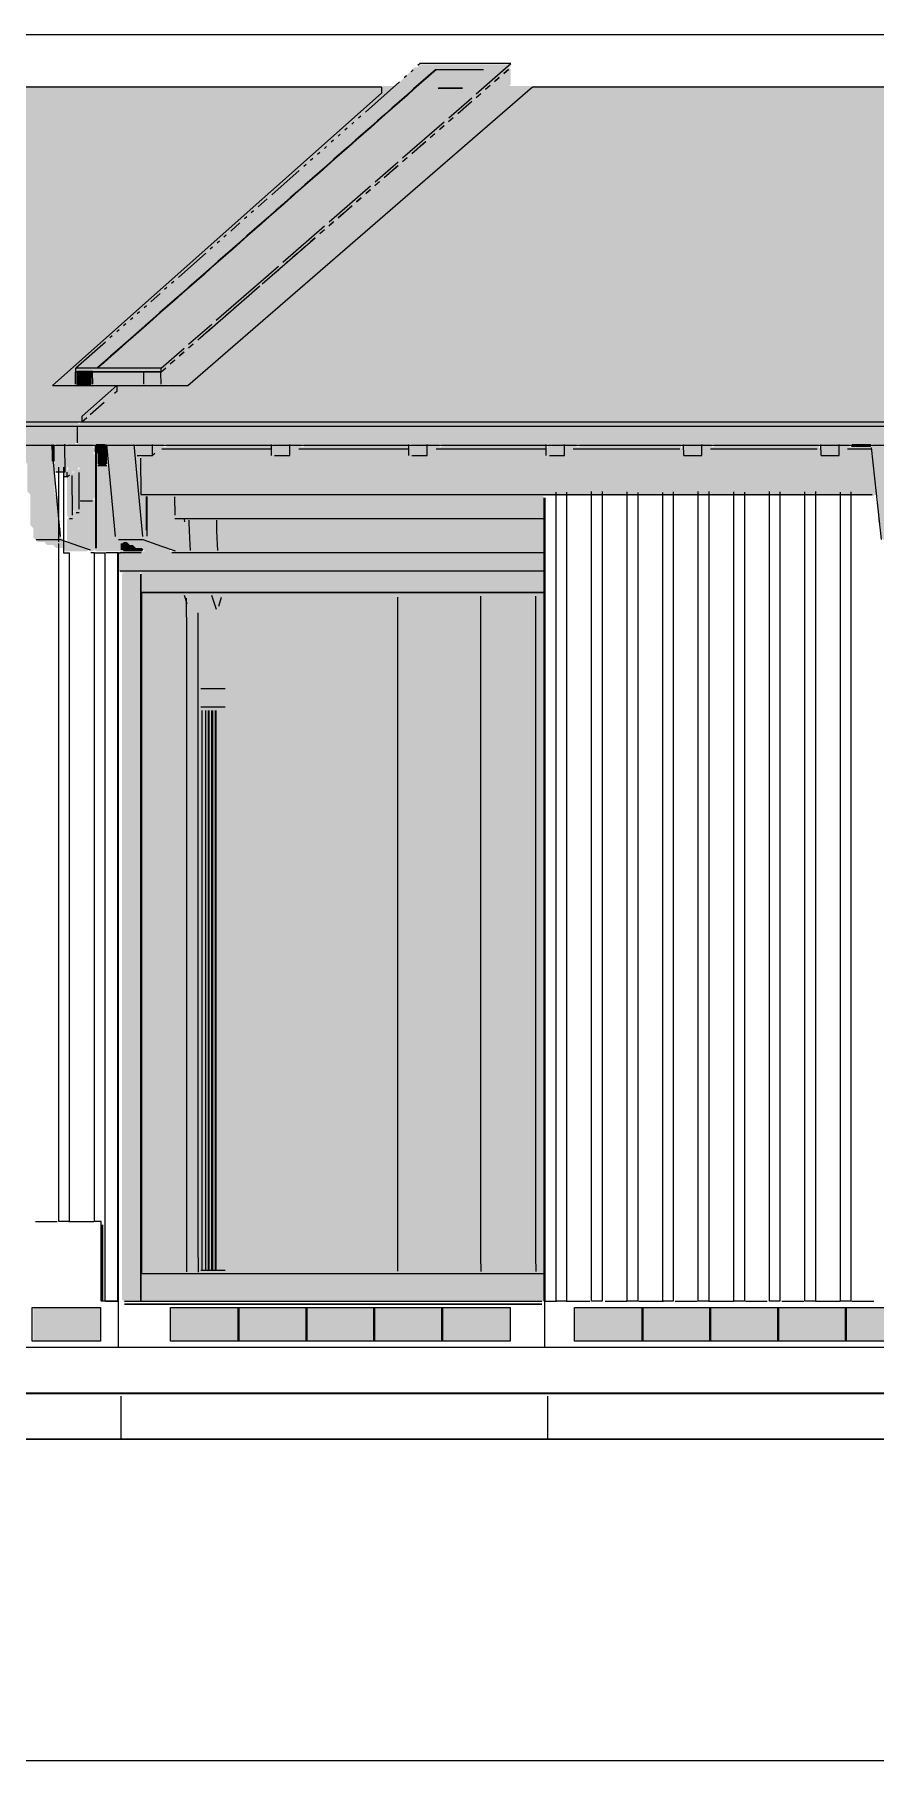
# Model space of a CAD drawing. Header units: millimetres. Extents: x 0 to 84100, y 0 to 59400.
# Drawn here: x 56878 to 59626, y 45447 to 51084 of the extents above; entities that cross this region are included whole.
import ezdxf

# ---------------------------------------------------------------- set-up
doc = ezdxf.new("R2010")
doc.units = ezdxf.units.MM
for name, color, linetype, lineweight in [('01_切断（構造・壁）', 7, 'Continuous', 35), ('09_立面の外形', 7, 'Continuous', 30), ('10_見えがかり', 7, 'Continuous', 13), ('12_見えがかり（ガラス）', 5, 'Continuous', 9), ('50_寸法', 3, 'Continuous', 9)]:
    doc.layers.add(name, color=color, linetype=linetype, lineweight=lineweight)

msp = doc.modelspace()

# ---------------------------------------------------------------- hatches: boundary and pattern name
at = {"layer": '10_見えがかり', "true_color": 0xbdbdbd}
for points in [[(58434.3, 50971.6), (58434.3, 50921.6), (58369.3, 50856.6), (58359.3, 50856.6), (58289.3, 50786.6), (58279.3, 50786.6), (58209.3, 50716.6), (58199.3, 50716.6), (58139.3, 50656.6), (58129.3, 50656.6), (58059.3, 50586.6), (58049.3, 50586.6), (57979.3, 50516.6), (57969.3, 50516.6), (57909.3, 50456.6), (57899.3, 50456.6), (57829.3, 50386.6), (57819.3, 50386.6), (57749.3, 50316.6), (57739.3, 50316.6), (57669.3, 50246.6), (57659.3, 50246.6), (57599.3, 50186.6), (57589.3, 50186.6), (57519.3, 50116.6), (57509.3, 50116.6), (57439.3, 50046.6), (57429.3, 50046.6), (57359.3, 49976.6), (57349.3, 49976.6), (57309.3, 49936.6), (57239.3, 49936.6), (57234.3, 49941.6), (57234.3, 49981.6), (57239.3, 49986.6), (57299.3, 49986.6), (57349.3, 50036.6), (57359.3, 50036.6), (57429.3, 50106.6), (57439.3, 50106.6), (57509.3, 50176.6), (57519.3, 50176.6), (57589.3, 50246.6), (57599.3, 50246.6), (57659.3, 50306.6), (57669.3, 50306.6), (57739.3, 50376.6), (57749.3, 50376.6), (57819.3, 50446.6), (57829.3, 50446.6), (57889.3, 50506.6), (57899.3, 50506.6), (57969.3, 50576.6), (57979.3, 50576.6), (58049.3, 50646.6), (58059.3, 50646.6), (58129.3, 50716.6), (58139.3, 50716.6), (58199.3, 50776.6), (58209.3, 50776.6), (58279.3, 50846.6), (58289.3, 50846.6), (58359.3, 50916.6), (58369.3, 50916.6), (58429.3, 50976.6)], [(58014.3, 50911.6), (58014.3, 50891.6), (58009.3, 50886.6), (57999.3, 50886.6), (57919.3, 50806.6), (57909.3, 50806.6), (57829.3, 50726.6), (57819.3, 50726.6), (57739.3, 50646.6), (57729.3, 50646.6), (57649.3, 50566.6), (57639.3, 50566.6), (57559.3, 50486.6), (57549.3, 50486.6), (57469.3, 50406.6), (57459.3, 50406.6), (57379.3, 50326.6), (57369.3, 50326.6), (57289.3, 50246.6), (57279.3, 50246.6), (57199.3, 50166.6), (57189.3, 50166.6), (57109.3, 50086.6), (57099.3, 50086.6), (57019.3, 50006.6), (57009.3, 50006.6), (56944.3, 49941.6), (56949.3, 49936.6), (57139.3, 49936.6), (57144.3, 49931.6), (57139.3, 49926.6), (57129.3, 49926.6), (57059.3, 49856.6), (57049.3, 49856.6), (57034.3, 49841.6), (57034.3, 49821.6), (57029.3, 49816.6), (54269.3, 49816.6), (54264.3, 49821.6), (54264.3, 49841.6), (54359.3, 49936.6), (54589.3, 49936.6), (54804.3, 50151.6), (54804.3, 50161.6), (55284.3, 50641.6), (55284.3, 50651.6), (55549.3, 50916.6), (58009.3, 50916.6)], [(57014.3, 49981.6), (57014.3, 49941.6), (57009.3, 49936.6), (56949.3, 49936.6), (56944.3, 49941.6), (57009.3, 50006.6), (57019.3, 50006.6), (57099.3, 50086.6), (57109.3, 50086.6), (57189.3, 50166.6), (57199.3, 50166.6), (57279.3, 50246.6), (57289.3, 50246.6), (57369.3, 50326.6), (57379.3, 50326.6), (57459.3, 50406.6), (57469.3, 50406.6), (57549.3, 50486.6), (57559.3, 50486.6), (57639.3, 50566.6), (57649.3, 50566.6), (57729.3, 50646.6), (57739.3, 50646.6), (57819.3, 50726.6), (57829.3, 50726.6), (57909.3, 50806.6), (57919.3, 50806.6), (57999.3, 50886.6), (58009.3, 50886.6), (58014.3, 50891.6), (58014.3, 50911.6), (58019.3, 50916.6), (58059.3, 50916.6), (58049.3, 50906.6), (58039.3, 50906.6), (57959.3, 50826.6), (57949.3, 50826.6), (57879.3, 50756.6), (57869.3, 50756.6), (57789.3, 50676.6), (57779.3, 50676.6), (57699.3, 50596.6), (57689.3, 50596.6), (57619.3, 50526.6), (57609.3, 50526.6), (57529.3, 50446.6), (57519.3, 50446.6), (57439.3, 50366.6), (57429.3, 50366.6), (57359.3, 50296.6), (57349.3, 50296.6), (57269.3, 50216.6), (57259.3, 50216.6), (57189.3, 50146.6), (57179.3, 50146.6), (57099.3, 50066.6), (57089.3, 50066.6), (57014.3, 49991.6), (57019.3, 49986.6)], [(60964.3, 50911.6), (60964.3, 50891.6), (60959.3, 50886.6), (60939.3, 50866.6), (60929.3, 50866.6), (60919.3, 50856.6), (60899.3, 50836.6), (60889.3, 50836.6), (60869.3, 50816.6), (60859.3, 50806.6), (60849.3, 50806.6), (60829.3, 50786.6), (60809.3, 50766.6), (60799.3, 50766.6), (60789.3, 50756.6), (60769.3, 50736.6), (60759.3, 50736.6), (60749.3, 50726.6), (60729.3, 50706.6), (60719.3, 50706.6), (60699.3, 50686.6), (60679.3, 50666.6), (60669.3, 50666.6), (60659.3, 50656.6), (60639.3, 50636.6), (60629.3, 50636.6), (60619.3, 50626.6), (60599.3, 50606.6), (60589.3, 50606.6), (60579.3, 50596.6), (60549.3, 50566.6), (60539.3, 50566.6), (60529.3, 50556.6), (60509.3, 50536.6), (60499.3, 50536.6), (60489.3, 50526.6), (60469.3, 50506.6), (60459.3, 50506.6), (60449.3, 50496.6), (60419.3, 50466.6), (60409.3, 50466.6), (60399.3, 50456.6), (60379.3, 50436.6), (60369.3, 50436.6), (60359.3, 50426.6), (60339.3, 50406.6), (60329.3, 50406.6), (60319.3, 50396.6), (60289.3, 50366.6), (60279.3, 50366.6), (60249.3, 50336.6), (60239.3, 50336.6), (60229.3, 50326.6), (60209.3, 50306.6), (60199.3, 50306.6), (60189.3, 50296.6), (60159.3, 50266.6), (60149.3, 50266.6), (60119.3, 50236.6), (60109.3, 50236.6), (60079.3, 50206.6), (60069.3, 50206.6), (60059.3, 50196.6), (60029.3, 50166.6), (60019.3, 50166.6), (59989.3, 50136.6), (59979.3, 50136.6), (59949.3, 50106.6), (59939.3, 50106.6), (59899.3, 50066.6), (59889.3, 50066.6), (59859.3, 50036.6), (59849.3, 50036.6), (59819.3, 50006.6), (59809.3, 50006.6), (59794.3, 49991.6), (59769.3, 49966.6), (59759.3, 49966.6), (59734.3, 49941.6), (59739.3, 49936.6), (59919.3, 49936.6), (59924.3, 49931.6), (59909.3, 49916.6), (59899.3, 49916.6), (59869.3, 49886.6), (59859.3, 49886.6), (59829.3, 49856.6), (59819.3, 49856.6), (59804.3, 49841.6), (59804.3, 49821.6), (59799.3, 49816.6), (57039.3, 49816.6), (57034.3, 49821.6), (57034.3, 49841.6), (57049.3, 49856.6), (57059.3, 49856.6), (57129.3, 49926.6), (57139.3, 49926.6), (57149.3, 49936.6), (57379.3, 49936.6), (57419.3, 49976.6), (57429.3, 49976.6), (57499.3, 50046.6), (57509.3, 50046.6), (57569.3, 50106.6), (57579.3, 50106.6), (57649.3, 50176.6), (57659.3, 50176.6), (57719.3, 50236.6), (57729.3, 50236.6), (57799.3, 50306.6), (57809.3, 50306.6), (57869.3, 50366.6), (57879.3, 50366.6), (57949.3, 50436.6), (57959.3, 50436.6), (58019.3, 50496.6), (58029.3, 50496.6), (58099.3, 50566.6), (58109.3, 50566.6), (58169.3, 50626.6), (58179.3, 50626.6), (58249.3, 50696.6), (58259.3, 50696.6), (58319.3, 50756.6), (58329.3, 50756.6), (58399.3, 50826.6), (58409.3, 50826.6), (58469.3, 50886.6), (58479.3, 50886.6), (58509.3, 50916.6), (60959.3, 50916.6)], [(58469.3, 50886.6), (58409.3, 50826.6), (58399.3, 50826.6), (58329.3, 50756.6), (58319.3, 50756.6), (58259.3, 50696.6), (58249.3, 50696.6), (58179.3, 50626.6), (58169.3, 50626.6), (58109.3, 50566.6), (58099.3, 50566.6), (58029.3, 50496.6), (58019.3, 50496.6), (57959.3, 50436.6), (57949.3, 50436.6), (57879.3, 50366.6), (57869.3, 50366.6), (57809.3, 50306.6), (57799.3, 50306.6), (57729.3, 50236.6), (57719.3, 50236.6), (57659.3, 50176.6), (57649.3, 50176.6), (57579.3, 50106.6), (57569.3, 50106.6), (57509.3, 50046.6), (57499.3, 50046.6), (57429.3, 49976.6), (57419.3, 49976.6), (57379.3, 49936.6), (57319.3, 49936.6), (57314.3, 49941.6), (57349.3, 49976.6), (57359.3, 49976.6), (57429.3, 50046.6), (57439.3, 50046.6), (57509.3, 50116.6), (57519.3, 50116.6), (57589.3, 50186.6), (57599.3, 50186.6), (57659.3, 50246.6), (57669.3, 50246.6), (57739.3, 50316.6), (57749.3, 50316.6), (57819.3, 50386.6), (57829.3, 50386.6), (57899.3, 50456.6), (57909.3, 50456.6), (57969.3, 50516.6), (57979.3, 50516.6), (58049.3, 50586.6), (58059.3, 50586.6), (58129.3, 50656.6), (58139.3, 50656.6), (58199.3, 50716.6), (58209.3, 50716.6), (58279.3, 50786.6), (58289.3, 50786.6), (58359.3, 50856.6), (58369.3, 50856.6), (58429.3, 50916.6), (58499.3, 50916.6), (58504.3, 50911.6), (58479.3, 50886.6)], [(57064.3, 49981.6), (57064.3, 49941.6), (57059.3, 49936.6), (57019.3, 49936.6), (57014.3, 49941.6), (57014.3, 49981.6), (57019.3, 49986.6), (57069.3, 49986.6)], [(57234.3, 49981.6), (57234.3, 49941.6), (57229.3, 49936.6), (57069.3, 49936.6), (57064.3, 49941.6), (57064.3, 49981.6), (57069.3, 49986.6), (57229.3, 49986.6)], [(57014.3, 49751.6), (57009.3, 49746.6), (54339.3, 49746.6), (54289.3, 49746.6), (54249.3, 49746.6), (54244.3, 49751.6), (54244.3, 49801.6), (54259.3, 49816.6), (57019.3, 49816.6), (57024.3, 49811.6), (57014.3, 49801.6)], [(59779.3, 49746.6), (57109.3, 49746.6), (57079.3, 49746.6), (57019.3, 49746.6), (57014.3, 49751.6), (57014.3, 49801.6), (57029.3, 49816.6), (59789.3, 49816.6), (59794.3, 49811.6), (59784.3, 49801.6), (59784.3, 49751.6)], [(56939.3, 49686.6), (56934.3, 49691.6), (56934.3, 49741.6), (56939.3, 49746.6), (56944.3, 49741.6), (56944.3, 49691.6)], [(56984.3, 49741.6), (56984.3, 49661.6), (56979.3, 49656.6), (56949.3, 49656.6), (56944.3, 49661.6), (56944.3, 49741.6), (56949.3, 49746.6), (56979.3, 49746.6)], [(57074.3, 49731.6), (57074.3, 49721.6), (57074.3, 49721.6), (57009.3, 49656.6), (56999.3, 49656.6), (56979.3, 49636.6), (56974.3, 49641.6), (56974.3, 49651.6), (57039.3, 49716.6), (57049.3, 49716.6), (57069.3, 49736.6)], [(57074.3, 49741.6), (57049.3, 49716.6), (57039.3, 49716.6), (56989.3, 49666.6), (56984.3, 49671.6), (56984.3, 49741.6), (56989.3, 49746.6), (57069.3, 49746.6)], [(57304.3, 49741.6), (57289.3, 49726.6), (57279.3, 49726.6), (57259.3, 49706.6), (57219.3, 49706.6), (57209.3, 49706.6), (57204.3, 49711.6), (57204.3, 49741.6), (57209.3, 49746.6), (57299.3, 49746.6)], [(59614.3, 49731.6), (59614.3, 49671.6), (59624.3, 49661.6), (59624.3, 49581.6), (59619.3, 49576.6), (58539.3, 49576.6), (57229.3, 49576.6), (57224.3, 49581.6), (57224.3, 49701.6), (57229.3, 49706.6), (57259.3, 49706.6), (57279.3, 49726.6), (57289.3, 49726.6), (57299.3, 49736.6), (57649.3, 49736.6), (57654.3, 49731.6), (57654.3, 49711.6), (57659.3, 49706.6), (57709.3, 49706.6), (57729.3, 49726.6), (57739.3, 49726.6), (57749.3, 49736.6), (58099.3, 49736.6), (58104.3, 49731.6), (58104.3, 49711.6), (58109.3, 49706.6), (58159.3, 49706.6), (58189.3, 49736.6), (58549.3, 49736.6), (58554.3, 49731.6), (58554.3, 49711.6), (58559.3, 49706.6), (58609.3, 49706.6), (58639.3, 49736.6), (58989.3, 49736.6), (58994.3, 49731.6), (58994.3, 49711.6), (58999.3, 49706.6), (59059.3, 49706.6), (59089.3, 49736.6), (59439.3, 49736.6), (59444.3, 49731.6), (59444.3, 49711.6), (59449.3, 49706.6), (59509.3, 49706.6), (59539.3, 49736.6), (59609.3, 49736.6)], [(57304.3, 49741.6), (57309.3, 49746.6), (57649.3, 49746.6), (57654.3, 49741.6), (57649.3, 49736.6), (57309.3, 49736.6)], [(57754.3, 49741.6), (57739.3, 49726.6), (57729.3, 49726.6), (57709.3, 49706.6), (57659.3, 49706.6), (57654.3, 49711.6), (57654.3, 49741.6), (57659.3, 49746.6), (57749.3, 49746.6)], [(57754.3, 49741.6), (57759.3, 49746.6), (58099.3, 49746.6), (58104.3, 49741.6), (58099.3, 49736.6), (57759.3, 49736.6)], [(58204.3, 49741.6), (58199.3, 49736.6), (58189.3, 49736.6), (58159.3, 49706.6), (58109.3, 49706.6), (58104.3, 49711.6), (58104.3, 49741.6), (58109.3, 49746.6), (58199.3, 49746.6)], [(58204.3, 49741.6), (58209.3, 49746.6), (58549.3, 49746.6), (58554.3, 49741.6), (58549.3, 49736.6), (58209.3, 49736.6)], [(58654.3, 49741.6), (58649.3, 49736.6), (58639.3, 49736.6), (58609.3, 49706.6), (58559.3, 49706.6), (58554.3, 49711.6), (58554.3, 49741.6), (58559.3, 49746.6), (58649.3, 49746.6)], [(58654.3, 49741.6), (58659.3, 49746.6), (58989.3, 49746.6), (58994.3, 49741.6), (58989.3, 49736.6), (58659.3, 49736.6)], [(59094.3, 49741.6), (59059.3, 49706.6), (58999.3, 49706.6), (58994.3, 49711.6), (58994.3, 49741.6), (58999.3, 49746.6), (59089.3, 49746.6)], [(59094.3, 49741.6), (59099.3, 49746.6), (59439.3, 49746.6), (59444.3, 49741.6), (59439.3, 49736.6), (59099.3, 49736.6)], [(59544.3, 49741.6), (59509.3, 49706.6), (59449.3, 49706.6), (59444.3, 49711.6), (59444.3, 49741.6), (59449.3, 49746.6), (59539.3, 49746.6)], [(59544.3, 49741.6), (59549.3, 49746.6), (59609.3, 49746.6), (59614.3, 49741.6), (59609.3, 49736.6), (59549.3, 49736.6)], [(57074.3, 49711.6), (57074.3, 49571.6), (57059.3, 49556.6), (57029.3, 49556.6), (57024.3, 49561.6), (57024.3, 49671.6), (57069.3, 49716.6)], [(57084.3, 49681.6), (57089.3, 49676.6), (57119.3, 49676.6), (57124.3, 49671.6), (57124.3, 49571.6), (57134.3, 49561.6), (57134.3, 49471.6), (57144.3, 49461.6), (57144.3, 49441.6), (57159.3, 49426.6), (57169.3, 49426.6), (57164.3, 49421.6), (57164.3, 49401.6), (57169.3, 49396.6), (57079.3, 49396.6), (57074.3, 49401.6), (57074.3, 49721.6), (57079.3, 49716.6), (57084.3, 49716.6)], [(57114.3, 49681.6), (57109.3, 49676.6), (57089.3, 49676.6), (57084.3, 49681.6), (57084.3, 49716.6), (57109.3, 49716.6), (57114.3, 49721.6)], [(57004.3, 49511.6), (56999.3, 49506.6), (56989.3, 49506.6), (56984.3, 49511.6), (56984.3, 49641.6), (56999.3, 49656.6), (57004.3, 49651.6)], [(57024.3, 49661.6), (57024.3, 49551.6), (57034.3, 49541.6), (57034.3, 49531.6), (57029.3, 49526.6), (57009.3, 49526.6), (57004.3, 49531.6), (57004.3, 49651.6), (57019.3, 49666.6)]]:
    msp.add_hatch(color=8, dxfattribs=at).paths.add_polyline_path(points)
at = {"layer": '10_見えがかり', "true_color": 0xe9dcc4}
for points in [[(56934.3, 49741.6), (56934.3, 49691.6), (56944.3, 49681.6), (56944.3, 49581.6), (56954.3, 49571.6), (56954.3, 49481.6), (56964.3, 49471.6), (56964.3, 49441.6), (56979.3, 49426.6), (56999.3, 49426.6), (57009.3, 49416.6), (57019.3, 49416.6), (57029.3, 49406.6), (57049.3, 49406.6), (57054.3, 49401.6), (57049.3, 49396.6), (56979.3, 49396.6), (56969.3, 49406.6), (56949.3, 49406.6), (56939.3, 49416.6), (56919.3, 49416.6), (56909.3, 49426.6), (56889.3, 49426.6), (56874.3, 49441.6), (56874.3, 49471.6), (56864.3, 49481.6), (56864.3, 49581.6), (56854.3, 49591.6), (56854.3, 49681.6), (56844.3, 49691.6), (56844.3, 49741.6), (56849.3, 49746.6), (56929.3, 49746.6)], [(57214.3, 49671.6), (57214.3, 49571.6), (57224.3, 49561.6), (57224.3, 49461.6), (57234.3, 49451.6), (57234.3, 49441.6), (57249.3, 49426.6), (57259.3, 49426.6), (57269.3, 49416.6), (57289.3, 49416.6), (57299.3, 49406.6), (57319.3, 49406.6), (57324.3, 49401.6), (57319.3, 49396.6), (57239.3, 49396.6), (57234.3, 49401.6), (57229.3, 49406.6), (57209.3, 49406.6), (57199.3, 49416.6), (57189.3, 49416.6), (57179.3, 49426.6), (57169.3, 49426.6), (57159.3, 49426.6), (57144.3, 49441.6), (57144.3, 49461.6), (57134.3, 49471.6), (57134.3, 49561.6), (57124.3, 49571.6), (57124.3, 49671.6), (57114.3, 49681.6), (57114.3, 49721.6), (57114.3, 49741.6), (57119.3, 49746.6), (57199.3, 49746.6), (57204.3, 49741.6), (57204.3, 49701.6), (57204.3, 49681.6)], [(59704.3, 49741.6), (59704.3, 49671.6), (59714.3, 49661.6), (59714.3, 49571.6), (59724.3, 49561.6), (59724.3, 49481.6), (59734.3, 49471.6), (59734.3, 49441.6), (59749.3, 49426.6), (59769.3, 49426.6), (59779.3, 49416.6), (59809.3, 49416.6), (59819.3, 49406.6), (59839.3, 49406.6), (59844.3, 49401.6), (59839.3, 49396.6), (59759.3, 49396.6), (59749.3, 49406.6), (59729.3, 49406.6), (59719.3, 49416.6), (59689.3, 49416.6), (59679.3, 49426.6), (59659.3, 49426.6), (59644.3, 49441.6), (59644.3, 49481.6), (59634.3, 49491.6), (59634.3, 49571.6), (59624.3, 49581.6), (59624.3, 49661.6), (59614.3, 49671.6), (59614.3, 49741.6), (59619.3, 49746.6), (59699.3, 49746.6)], [(57074.3, 49401.6), (57069.3, 49396.6), (57059.3, 49396.6), (57049.3, 49406.6), (57029.3, 49406.6), (57019.3, 49416.6), (57009.3, 49416.6), (56999.3, 49426.6), (56989.3, 49426.6), (56984.3, 49431.6), (56984.3, 49501.6), (56989.3, 49506.6), (56999.3, 49506.6), (57004.3, 49511.6), (57004.3, 49521.6), (57009.3, 49526.6), (57029.3, 49526.6), (57034.3, 49531.6), (57034.3, 49541.6), (57024.3, 49551.6), (57029.3, 49556.6), (57059.3, 49556.6), (57069.3, 49566.6), (57074.3, 49561.6)], [(58544.3, 49391.6), (58544.3, 49331.6), (58539.3, 49326.6), (57159.3, 49326.6), (57154.3, 49331.6), (57154.3, 49391.6), (57159.3, 49396.6), (57169.3, 49396.6), (57229.3, 49396.6), (57329.3, 49396.6), (58539.3, 49396.6)], [(57224.3, 49321.6), (57224.3, 49251.6), (57224.3, 47041.6), (57224.3, 46951.6), (57219.3, 46946.6), (57169.3, 46946.6), (57164.3, 46951.6), (57164.3, 49321.6), (57169.3, 49326.6), (57219.3, 49326.6)], [(58544.3, 49321.6), (58544.3, 49261.6), (58539.3, 49256.6), (57229.3, 49256.6), (57224.3, 49261.6), (57224.3, 49321.6), (57229.3, 49326.6), (58539.3, 49326.6)], [(58544.3, 47031.6), (58544.3, 46951.6), (58539.3, 46946.6), (57229.3, 46946.6), (57224.3, 46951.6), (57224.3, 47031.6), (57229.3, 47036.6), (58539.3, 47036.6)], [(57094.3, 46921.6), (57094.3, 46821.6), (57089.3, 46816.6), (56879.3, 46816.6), (56874.3, 46821.6), (56874.3, 46921.6), (56879.3, 46926.6), (57089.3, 46926.6)], [(57544.3, 46921.6), (57544.3, 46821.6), (57539.3, 46816.6), (57329.3, 46816.6), (57324.3, 46821.6), (57324.3, 46921.6), (57329.3, 46926.6), (57539.3, 46926.6)], [(57764.3, 46921.6), (57764.3, 46821.6), (57759.3, 46816.6), (57549.3, 46816.6), (57544.3, 46821.6), (57544.3, 46921.6), (57549.3, 46926.6), (57759.3, 46926.6)], [(57984.3, 46921.6), (57984.3, 46821.6), (57979.3, 46816.6), (57769.3, 46816.6), (57764.3, 46821.6), (57764.3, 46921.6), (57769.3, 46926.6), (57979.3, 46926.6)], [(58204.3, 46921.6), (58204.3, 46821.6), (58199.3, 46816.6), (57989.3, 46816.6), (57984.3, 46821.6), (57984.3, 46921.6), (57989.3, 46926.6), (58199.3, 46926.6)], [(58434.3, 46921.6), (58434.3, 46821.6), (58429.3, 46816.6), (58209.3, 46816.6), (58204.3, 46821.6), (58204.3, 46921.6), (58209.3, 46926.6), (58429.3, 46926.6)], [(58864.3, 46921.6), (58864.3, 46821.6), (58859.3, 46816.6), (58649.3, 46816.6), (58644.3, 46821.6), (58644.3, 46921.6), (58649.3, 46926.6), (58859.3, 46926.6)], [(59084.3, 46921.6), (59084.3, 46821.6), (59079.3, 46816.6), (58869.3, 46816.6), (58864.3, 46821.6), (58864.3, 46921.6), (58869.3, 46926.6), (59079.3, 46926.6)], [(59304.3, 46921.6), (59304.3, 46821.6), (59299.3, 46816.6), (59089.3, 46816.6), (59084.3, 46821.6), (59084.3, 46921.6), (59089.3, 46926.6), (59299.3, 46926.6)], [(59524.3, 46921.6), (59524.3, 46821.6), (59519.3, 46816.6), (59309.3, 46816.6), (59304.3, 46821.6), (59304.3, 46921.6), (59309.3, 46926.6), (59519.3, 46926.6)], [(59754.3, 46921.6), (59754.3, 46821.6), (59749.3, 46816.6), (59529.3, 46816.6), (59524.3, 46821.6), (59524.3, 46921.6), (59529.3, 46926.6), (59749.3, 46926.6)]]:
    msp.add_hatch(color=8, dxfattribs=at).paths.add_polyline_path(points)
at = {"layer": '12_見えがかり（ガラス）', "true_color": 0xdce9f2}
for points in [[(58429.3, 50986.6), (58434.3, 50981.6), (58369.3, 50916.6), (58359.3, 50916.6), (58289.3, 50846.6), (58279.3, 50846.6), (58209.3, 50776.6), (58199.3, 50776.6), (58139.3, 50716.6), (58129.3, 50716.6), (58059.3, 50646.6), (58049.3, 50646.6), (57979.3, 50576.6), (57969.3, 50576.6), (57899.3, 50506.6), (57889.3, 50506.6), (57829.3, 50446.6), (57819.3, 50446.6), (57749.3, 50376.6), (57739.3, 50376.6), (57669.3, 50306.6), (57659.3, 50306.6), (57599.3, 50246.6), (57589.3, 50246.6), (57519.3, 50176.6), (57509.3, 50176.6), (57439.3, 50106.6), (57429.3, 50106.6), (57359.3, 50036.6), (57349.3, 50036.6), (57299.3, 49986.6), (57019.3, 49986.6), (57014.3, 49991.6), (57089.3, 50066.6), (57099.3, 50066.6), (57179.3, 50146.6), (57189.3, 50146.6), (57259.3, 50216.6), (57269.3, 50216.6), (57349.3, 50296.6), (57359.3, 50296.6), (57429.3, 50366.6), (57439.3, 50366.6), (57519.3, 50446.6), (57529.3, 50446.6), (57609.3, 50526.6), (57619.3, 50526.6), (57689.3, 50596.6), (57699.3, 50596.6), (57779.3, 50676.6), (57789.3, 50676.6), (57869.3, 50756.6), (57879.3, 50756.6), (57949.3, 50826.6), (57959.3, 50826.6), (58039.3, 50906.6), (58049.3, 50906.6), (58119.3, 50976.6), (58129.3, 50976.6), (58139.3, 50986.6)], [(57109.3, 49746.6), (57114.3, 49741.6), (57114.3, 49721.6), (57109.3, 49716.6), (57079.3, 49716.6), (57074.3, 49721.6), (57074.3, 49741.6), (57079.3, 49746.6)], [(57224.3, 49701.6), (57224.3, 49581.6), (57229.3, 49576.6), (58539.3, 49576.6), (58544.3, 49571.6), (58544.3, 49401.6), (58539.3, 49396.6), (57329.3, 49396.6), (57319.3, 49406.6), (57299.3, 49406.6), (57289.3, 49416.6), (57269.3, 49416.6), (57259.3, 49426.6), (57249.3, 49426.6), (57234.3, 49441.6), (57234.3, 49451.6), (57224.3, 49461.6), (57224.3, 49561.6), (57214.3, 49571.6), (57214.3, 49671.6), (57204.3, 49681.6), (57204.3, 49701.6), (57209.3, 49706.6), (57219.3, 49706.6)], [(57189.3, 49416.6), (57199.3, 49416.6), (57209.3, 49406.6), (57229.3, 49406.6), (57234.3, 49401.6), (57229.3, 49396.6), (57169.3, 49396.6), (57164.3, 49401.6), (57164.3, 49421.6), (57169.3, 49426.6), (57179.3, 49426.6)], [(58539.3, 49256.6), (58544.3, 49251.6), (58544.3, 47041.6), (58539.3, 47036.6), (57229.3, 47036.6), (57224.3, 47041.6), (57224.3, 49251.6), (57229.3, 49256.6)]]:
    msp.add_hatch(color=8, dxfattribs=at).paths.add_polyline_path(points)

# ---------------------------------------------------------------- linework, layer by layer
at = {"layer": '01_切断（構造・壁）'}
msp.add_lwpolyline([(3834.3, 46646.6), (76265.7, 46646.6)], dxfattribs=at)
at = {"layer": '09_立面の外形'}
msp.add_lwpolyline([(67527.7, 46496.6), (10808.1, 46496.6)], dxfattribs=at)
at = {"layer": '10_見えがかり'}
for points in [[(55322, 51084.2), (58286.2, 51084.2)], [(58286.2, 51084.2), (61246.3, 51084.2)], [(57082.8, 49995), (58189.4, 50970.2)], [(58187.9, 50968.9), (58164.2, 50948)], [(58189.9, 50968.9), (58166.2, 50948)], [(58345.3, 50968.5), (58187.4, 50968.5)], [(58189.9, 50968.9), (58187.9, 50968.9)], [(58411.3, 50957.2), (58426.3, 50970.3)], [(54261.2, 49838), (54357.7, 49938), (54590.1, 49938), (55545.2, 50912.9), (58011.9, 50912.9), (58012, 50893.1), (56937.2, 49938), (57147.1, 49938), (57147.3, 49918.1), (57139.8, 49911.6)], [(57033.2, 49838), (57147.1, 49938), (57379.2, 49938), (58504.8, 50912.9), (60968, 50912.9), (60968.2, 50893.1), (59726.5, 49938), (59932.6, 49938), (59932.8, 49918.8)], [(58140.5, 50927.2), (58116.8, 50906.3)], [(58142.5, 50927.2), (58118.8, 50906.3)], [(58164.2, 50948), (58140.5, 50927.2)], [(58166.2, 50948), (58142.5, 50927.2)], [(58197.2, 50908.5), (58276.2, 50908.5)], [(58276.7, 50908.9), (58197.8, 50908.9)], [(58351.1, 50904.8), (58366.2, 50917.9)], [(58381.2, 50931), (58396.3, 50944.1)], [(58069.5, 50864.5), (58045.8, 50843.7)], [(58071.4, 50864.5), (58047.7, 50843.7)], [(58093.1, 50885.4), (58069.5, 50864.5)], [(58095.1, 50885.4), (58071.4, 50864.5)], [(58116.8, 50906.3), (58093.1, 50885.4)], [(58118.8, 50906.3), (58095.1, 50885.4)], [(58260.9, 50826.3), (58306, 50865.5)], [(58321.1, 50878.6), (58336.1, 50891.7)], [(57998.4, 50801.9), (57974.7, 50781)], [(58000.4, 50801.9), (57976.7, 50781)], [(58022.1, 50822.8), (57998.4, 50801.9)], [(58024, 50822.8), (58000.4, 50801.9)], [(58045.8, 50843.7), (58022.1, 50822.8)], [(58047.7, 50843.7), (58024, 50822.8)], [(58230.8, 50800.1), (58245.9, 50813.2)], [(57927.3, 50739.3), (57903.7, 50718.4)], [(57929.3, 50739.3), (57905.6, 50718.4)], [(57951, 50760.2), (57927.3, 50739.3)], [(57953, 50760.2), (57929.3, 50739.3)], [(57974.7, 50781), (57951, 50760.2)], [(57976.7, 50781), (57953, 50760.2)], [(58170.7, 50747.7), (58185.7, 50760.8)], [(58200.8, 50773.9), (58215.8, 50787)], [(57880, 50697.5), (57856.3, 50676.7)], [(57881.9, 50697.5), (57858.2, 50676.7)], [(57903.7, 50718.4), (57880, 50697.5)], [(57905.6, 50718.4), (57881.9, 50697.5)], [(58110.5, 50695.3), (58155.6, 50734.6)], [(57808.9, 50634.9), (57785.2, 50614)], [(57810.8, 50634.9), (57787.2, 50614)], [(57832.6, 50655.8), (57808.9, 50634.9)], [(57834.5, 50655.8), (57810.8, 50634.9)], [(57856.3, 50676.7), (57832.6, 50655.8)], [(57858.2, 50676.7), (57834.5, 50655.8)], [(58020.3, 50616.8), (58065.4, 50656.1)], [(58080.5, 50669.2), (58095.5, 50682.2)], [(57737.9, 50572.3), (57714.2, 50551.4)], [(57739.8, 50572.3), (57716.1, 50551.4)], [(57761.5, 50593.2), (57737.9, 50572.3)], [(57763.5, 50593.2), (57739.8, 50572.3)], [(57785.2, 50614), (57761.5, 50593.2)], [(57787.2, 50614), (57763.5, 50593.2)], [(57960.2, 50564.4), (57975.2, 50577.5)], [(57990.2, 50590.6), (58005.3, 50603.7)], [(57690.5, 50530.5), (57666.8, 50509.7)], [(57692.4, 50530.5), (57668.7, 50509.7)], [(57714.2, 50551.4), (57690.5, 50530.5)], [(57716.1, 50551.4), (57692.4, 50530.5)], [(57869.9, 50485.9), (57915, 50525.1)], [(57930.1, 50538.2), (57945.1, 50551.3)], [(57619.4, 50467.9), (57595.7, 50447)], [(57621.3, 50467.9), (57597.7, 50447)], [(57643.1, 50488.8), (57619.4, 50467.9)], [(57645, 50488.8), (57621.3, 50467.9)], [(57666.8, 50509.7), (57643.1, 50488.8)], [(57668.7, 50509.7), (57645, 50488.8)], [(57839.8, 50459.7), (57854.9, 50472.8)], [(57548.4, 50405.3), (57524.7, 50384.4)], [(57550.3, 50405.3), (57526.6, 50384.4)], [(57572.1, 50426.2), (57548.4, 50405.3)], [(57574, 50426.2), (57550.3, 50405.3)], [(57595.7, 50447), (57572.1, 50426.2)], [(57597.7, 50447), (57574, 50426.2)], [(57621.8, 50269.8), (57794.7, 50420.4)], [(57809.8, 50433.5), (57824.8, 50446.6)], [(57501, 50363.5), (57477.3, 50342.7)], [(57502.9, 50363.5), (57479.2, 50342.7)], [(57524.7, 50384.4), (57501, 50363.5)], [(57526.6, 50384.4), (57502.9, 50363.5)], [(57429.9, 50300.9), (57406.2, 50280)], [(57431.8, 50300.9), (57408.1, 50280)], [(57453.6, 50321.8), (57429.9, 50300.9)], [(57455.5, 50321.8), (57431.8, 50300.9)], [(57477.3, 50342.7), (57453.6, 50321.8)], [(57479.2, 50342.7), (57455.5, 50321.8)], [(57358.9, 50238.3), (57335.2, 50217.4)], [(57360.8, 50238.3), (57337.1, 50217.4)], [(57382.6, 50259.2), (57358.9, 50238.3)], [(57384.5, 50259.2), (57360.8, 50238.3)], [(57406.2, 50280), (57382.6, 50259.2)], [(57408.1, 50280), (57384.5, 50259.2)], [(57591.7, 50243.7), (57606.8, 50256.8)], [(57287.8, 50175.7), (57264.1, 50154.8)], [(57289.7, 50175.7), (57266, 50154.8)], [(57311.5, 50196.5), (57287.8, 50175.7)], [(57313.4, 50196.5), (57289.7, 50175.7)], [(57335.2, 50217.4), (57311.5, 50196.5)], [(57337.1, 50217.4), (57313.4, 50196.5)], [(57501.5, 50165.1), (57516.5, 50178.2)], [(57531.6, 50191.3), (57546.6, 50204.4)], [(57561.6, 50217.5), (57576.7, 50230.6)], [(57240.4, 50133.9), (57198.8, 50097.2)], [(57242.3, 50133.9), (57200.7, 50097.2)], [(57264.1, 50154.8), (57240.4, 50133.9)], [(57266, 50154.8), (57242.3, 50133.9)], [(57411.3, 50086.6), (57456.4, 50125.8)], [(57471.4, 50138.9), (57486.5, 50152)], [(57174.8, 50076), (57150.7, 50054.8)], [(57176.6, 50076), (57152.5, 50054.8)], [(57198.8, 50097.2), (57174.8, 50076)], [(57200.7, 50097.2), (57176.6, 50076)], [(57200.7, 50097.2), (57198.8, 50097.2)], [(57200.7, 50097.2), (57198.8, 50097.2)], [(57381.2, 50060.4), (57396.2, 50073.5)], [(57102.5, 50012.3), (57084.4, 49996.4)], [(57104.3, 50012.3), (57086.3, 49996.4)], [(57126.6, 50033.5), (57102.5, 50012.3)], [(57128.4, 50033.5), (57104.3, 50012.3)], [(57150.7, 50054.8), (57126.6, 50033.5)], [(57152.5, 50054.8), (57128.4, 50033.5)], [(57321, 50008), (57336.1, 50021.1)], [(57351.1, 50034.2), (57366.1, 50047.3)], [(57012.4, 49942.1), (57012.1, 49981.8)], [(57067.9, 49981.8), (57021.4, 49981.8)], [(57235.2, 49981.8), (57067.9, 49981.8)], [(57068.2, 49942.1), (57067.9, 49981.8)], [(57068.2, 49942.1), (57067.9, 49981.8)], [(57291, 49981.8), (57235.2, 49981.8)], [(57235.5, 49942.1), (57235.2, 49981.8)], [(57235.5, 49942.1), (57235.2, 49981.8)], [(57291, 49981.8), (57306, 49994.9)], [(57291.3, 49942.1), (57291, 49981.8)], [(57049.3, 49832.4), (57033, 49818.2), (56936.5, 49818.1), (54361.9, 49818.1), (54261.4, 49818.2), (54261.2, 49838)], [(59819.3, 49832), (59801.1, 49818.2), (59708, 49818.1), (57130.8, 49818.1), (57033.3, 49818.2), (57033.2, 49838)], [(57105.9, 49881.9), (57059.8, 49841.6)], [(54248.8, 49805.1), (57018.5, 49805.1)], [(57018.9, 49750.7), (57018.4, 49805.1)], [(57018.4, 49805.1), (59784.3, 49805.1)], [(57018.9, 49750.7), (57018.5, 49805.1)], [(57018.9, 49741.6), (54249.2, 49741.6)], [(56933.7, 49745.5), (56962, 49444.5)], [(56977.6, 49656.3), (56977, 49746)], [(59784.8, 49741.6), (57019, 49741.6)], [(57078.4, 49406.2), (57078.4, 49743.3)], [(57080.2, 49406.2), (57080.2, 49743.3)], [(57112.9, 49745.4), (57141.2, 49444.5)], [(57202.5, 49745.4), (57230.8, 49444.5)], [(57263.3, 49709.1), (57263, 49744.8)], [(57293.6, 49730.7), (57652.2, 49730.7)], [(57652.5, 49709.1), (57652.2, 49744.8)], [(57712.2, 49709.1), (57711.9, 49744.8)], [(57741.8, 49730.7), (58100.3, 49730.7)], [(58101.3, 49709.1), (58101, 49744.8)], [(58161, 49709.1), (58160.7, 49744.8)], [(58190, 49730.7), (58548.5, 49730.7)], [(58550.2, 49709.1), (58549.9, 49744.8)], [(58609.9, 49709.1), (58609.6, 49744.8)], [(58638.1, 49730.7), (58986.7, 49730.7)], [(58999.1, 49709.1), (58998.8, 49744.8)], [(59058.8, 49709.1), (59058.4, 49744.8)], [(59086.3, 49730.7), (59434.9, 49730.7)], [(59447.9, 49709.1), (59447.6, 49744.8)], [(59507.6, 49709.1), (59507.3, 49744.8)], [(59534.5, 49730.7), (59614.1, 49730.7)], [(59612, 49735.8), (59644.7, 49434.8)], [(56957.4, 49427.3), (56957.4, 49671.4)], [(56972.7, 49671.2), (56972.7, 49422)], [(57113.9, 49675.7), (57085.3, 49675.7)], [(57213.6, 49709.1), (57263.3, 49709.1)], [(57224.2, 49700.8), (57225.2, 49581.3)], [(57271, 49715.4), (57263.3, 49709.1)], [(57662.4, 49709.1), (57712.2, 49709.1)], [(58111.3, 49709.1), (58161, 49709.1)], [(58560.2, 49709.1), (58609.9, 49709.1)], [(58999.1, 49709.1), (59058.8, 49709.1)], [(59447.9, 49709.1), (59507.6, 49709.1)], [(56947.7, 49656.3), (56977.6, 49656.3)], [(56984.6, 49639.3), (56974.6, 49639.3)], [(56984.6, 49639.3), (56984.5, 49655.2)], [(56984.6, 49639.3), (56992, 49645.9)], [(57002, 49513.9), (57001.1, 49643.4)], [(57024.1, 49533.5), (57023.3, 49653.1)], [(57027.1, 49561.4), (57067, 49561.4)], [(57225.2, 49581.3), (59615.4, 49581.3)], [(57243.9, 49465.7), (57243.9, 49574.7)], [(57245.8, 49445.9), (57245.8, 49574.7)], [(57335.8, 49573.7), (57336.3, 49513.9)], [(58543.6, 46946.6), (58543.6, 49570.8)], [(58545.1, 46796.6), (58545.1, 49570.8)], [(58545.1, 49570.8), (58545.1, 46946.6)], [(58616.6, 49589.7), (58616.6, 46946.6), (58582.1, 46946.6), (58582.1, 49589.7)], [(58732.7, 49591.2), (58732.7, 46946.6), (58698.3, 46946.6), (58698.3, 49591.5)], [(58848.8, 49588.2), (58848.8, 46946.6), (58814.4, 46946.6), (58814.4, 49590.7)], [(58965, 49590.5), (58965, 46946.6), (58930.5, 46946.6), (58930.5, 49588.7)], [(59081.1, 49591.4), (59081.1, 46946.6), (59046.7, 46946.6), (59046.7, 49591.3)], [(59197.3, 49589.3), (59197.3, 46946.6), (59162.8, 46946.6), (59162.8, 49590.1)], [(59313.4, 49591), (59313.4, 46946.6), (59279, 46946.6), (59279, 49591.6)], [(59429.6, 49591.6), (59429.6, 46946.6), (59395.1, 46946.6), (59395.1, 49591)], [(59545.7, 49590.1), (59545.7, 46946.6), (59511.3, 46946.6), (59511.3, 49589.2)], [(56992.1, 49503.9), (57002.1, 49503.9)], [(57014.2, 49523.5), (57024.2, 49523.5)], [(57336.4, 49503.9), (58543.9, 49503.9)], [(57367.4, 49501.3), (57367.5, 49492)], [(57383.8, 49489.3), (57383.7, 49498)], [(57383.8, 49489.3), (57383.7, 49498)], [(57384.4, 49463.9), (57383.8, 49489.3)], [(57384.4, 49463.9), (57383.8, 49489.3)], [(57385.2, 49439.9), (57384.4, 49463.9)], [(57385.2, 49439.9), (57384.4, 49463.9)], [(57473.4, 49489.3), (57473.3, 49498)], [(57474, 49463.9), (57473.4, 49489.3)], [(57474.8, 49439.9), (57474, 49463.9)], [(56883.3, 49434.8), (56963, 49434.8)], [(56972.7, 49421.2), (56972.7, 49391.6), (56991.2, 49391.6), (56991.2, 47206.6), (56957.4, 47206.6), (56957.4, 49421.4)], [(56963, 49434.8), (57024.6, 49413.1)], [(57024.6, 49413.1), (57059.9, 49400.7)], [(57071.6, 49391.6), (57061.7, 49391.6)], [(57072.9, 49391.6), (57063, 49391.6)], [(57072.9, 49391.6), (57063, 49391.6)], [(57096, 46946.6), (57096, 47206.6), (57073.6, 47206.6), (57073.6, 49391.6), (57107.5, 49391.6), (57107.5, 46946.6), (57096, 46946.6)], [(57150.7, 49391.6), (57111.1, 49391.6)], [(57152, 49391.6), (57112.4, 49391.6)], [(57152, 49391.6), (57112.4, 49391.6)], [(57150.7, 46946.6), (57150.7, 49391.6)], [(57152, 49391.6), (57150.7, 49391.6)], [(57152, 46796.6), (57152, 49391.6)], [(57152, 49391.6), (57158.4, 49391.6)], [(57152, 46946.6), (57152, 49391.6)], [(57152.1, 49434.8), (57231.7, 49434.8)], [(57226.6, 49391.6), (57156.9, 49391.6)], [(57231.7, 49434.8), (57293.4, 49413.1)], [(57293.4, 49413.1), (57337.5, 49397.6)], [(58540.8, 49391.6), (57326.2, 49391.6)], [(57386.1, 49418.1), (57385.2, 49439.9)], [(57386.1, 49418.1), (57385.2, 49439.9)], [(57387.2, 49399.1), (57386.1, 49418.1)], [(57387.2, 49399.1), (57386.1, 49418.1)], [(57475.7, 49418.1), (57474.8, 49439.9)], [(57476.8, 49399.1), (57475.7, 49418.1)], [(58540.8, 49331.6), (57156.9, 49331.6)], [(57225.1, 49321.6), (57225.1, 49261.6)], [(57225.1, 46946.6), (57225.1, 49321.6)], [(58539.5, 49261.6), (57225.1, 49261.6)], [(57366.8, 49252.6), (57376, 49225.5)], [(57373.2, 49242.7), (57374.5, 49119.9)], [(57456.4, 49252.6), (57471.7, 49207.5)], [(57480.4, 49217.5), (57488.9, 49246)], [(58064.8, 47045.1), (58064.7, 49246.9)], [(58335.3, 49250), (58335.3, 49096.6)], [(58514.5, 49250), (58514.5, 49096.6)], [(57412.5, 49091), (57413.2, 49195.4)], [(57374.5, 49119.9), (57374.5, 48977)], [(57412.5, 48948.1), (57412.5, 49091)], [(58335.3, 49096.6), (58335.3, 48914.4)], [(58514.5, 49096.6), (58514.5, 48914.4)], [(57374.5, 48977), (57374.5, 48834)], [(57412.5, 48805.1), (57412.5, 48948.1)], [(57500.4, 48946.6), (57421.9, 48946.6)], [(57500.4, 48886.6), (57421.9, 48886.6)], [(57447.8, 48886.6), (57445, 48886.6)], [(57459.2, 48886.6), (57456.4, 48886.6)], [(57470.6, 48886.6), (57467.7, 48886.6)], [(57481.9, 48886.6), (57479.1, 48886.6)], [(58335.3, 48914.4), (58335.3, 48732.3)], [(58514.5, 48914.4), (58514.5, 48732.3)], [(57374.5, 48834), (57374.5, 48691)], [(57425.1, 48876.6), (57425.1, 47046.6)], [(57436.5, 48876.6), (57436.5, 47046.6)], [(57445, 48876.6), (57445, 47046.6)], [(57447.8, 48876.6), (57447.8, 47046.6)], [(57456.4, 48876.6), (57456.4, 47046.6)], [(57459.2, 48876.6), (57459.2, 47046.6)], [(57467.7, 48876.6), (57467.7, 47046.6)], [(57470.6, 48876.6), (57470.6, 47046.6)], [(57412.5, 48662.2), (57412.5, 48805.1)], [(58335.3, 48732.3), (58335.3, 48550.2)], [(58514.5, 48732.3), (58514.5, 48550.2)], [(57374.5, 48691), (57374.5, 48548.1)], [(57412.5, 48519.2), (57412.5, 48662.2)], [(57374.5, 48548.1), (57374.5, 48405.1)], [(58335.3, 48550.2), (58335.3, 48368)], [(58514.5, 48550.2), (58514.5, 48368)], [(57412.5, 48376.2), (57412.5, 48519.2)], [(57374.5, 48405.1), (57374.5, 48262.2)], [(57412.5, 48233.3), (57412.5, 48376.2)], [(58335.3, 48368), (58335.3, 48185.9)], [(58514.5, 48368), (58514.5, 48185.9)], [(57374.5, 48262.2), (57374.5, 48119.2)], [(57412.5, 48090.3), (57412.5, 48233.3)], [(58335.3, 48185.9), (58335.3, 48003.7)], [(58514.5, 48185.9), (58514.5, 48003.7)], [(57374.5, 48119.2), (57374.5, 47976.2)], [(57412.5, 47947.3), (57412.5, 48090.3)], [(58335.3, 48003.7), (58335.3, 47821.6)], [(58514.5, 48003.7), (58514.5, 47821.6)], [(57374.5, 47976.2), (57374.5, 47833.3)], [(57412.5, 47804.4), (57412.5, 47947.3)], [(57374.5, 47833.3), (57374.5, 47690.3)], [(58335.3, 47821.6), (58335.3, 47639.4)], [(58514.5, 47821.6), (58514.5, 47639.4)], [(57412.5, 47661.4), (57412.5, 47804.4)], [(57374.5, 47690.3), (57374.5, 47547.3)], [(57412.5, 47518.4), (57412.5, 47661.4)], [(58335.3, 47639.4), (58335.3, 47457.3)], [(58514.5, 47639.4), (58514.5, 47457.3)], [(57374.5, 47547.3), (57374.5, 47404.4)], [(57412.5, 47375.5), (57412.5, 47518.4)], [(58335.3, 47457.3), (58335.3, 47275.1)], [(58514.5, 47457.3), (58514.5, 47275.1)], [(57374.5, 47404.4), (57374.5, 47261.4)], [(57412.5, 47232.5), (57412.5, 47375.5)], [(57374.5, 47261.4), (57374.5, 47118.4)], [(58335.3, 47275.1), (58335.3, 47093)], [(58514.5, 47275.1), (58514.5, 47093)], [(56880.9, 47206.6), (56950.6, 47206.6)], [(56882.2, 47206.6), (56951.9, 47206.6)], [(56990.4, 47206.6), (57070, 47206.6)], [(57001.7, 47206.6), (57071.4, 47206.6)], [(57099.9, 46946.6), (57099.9, 47196.6)], [(57101.2, 46946.6), (57101.2, 47196.6)], [(57412.5, 47089.5), (57412.5, 47232.5)], [(57374.5, 47118.4), (57374.5, 47042.2)], [(57412.5, 47089.5), (57412.5, 47041.9)], [(58335.3, 47093), (58336.5, 47044.2)], [(58514.5, 47093), (58515.7, 47044.2)], [(58539.5, 47036.6), (57225.1, 47036.6)], [(57225.1, 47036.6), (57225.1, 46946.6)], [(57500.4, 47046.6), (57421.9, 47046.6)], [(57447.8, 47046.6), (57445, 47046.6)], [(57459.2, 47046.6), (57456.4, 47046.6)], [(57470.6, 47046.6), (57467.7, 47046.6)], [(57481.9, 47046.6), (57479.1, 47046.6)], [(56869.9, 46926.6), (57093.5, 46926.6), (57093.5, 46816.6), (56869.9, 46816.6), (56869.9, 46926.6)], [(57150.7, 46946.6), (57108.4, 46946.6)], [(57109.7, 46946.6), (57152, 46946.6)], [(57152, 46946.6), (57150.7, 46946.6)], [(57171.5, 46946.6), (58535.5, 46946.6)], [(57171.5, 46936.6), (58535.5, 46936.6)], [(58535.5, 46936.6), (57171.5, 46936.6)], [(57322.2, 46926.6), (57545.8, 46926.6), (57545.8, 46816.6), (57322.2, 46816.6), (57322.2, 46926.6)], [(57543.8, 46926.6), (57767.4, 46926.6), (57767.4, 46816.6), (57543.8, 46816.6), (57543.8, 46926.6)], [(57765.4, 46926.6), (57989, 46926.6), (57989, 46816.6), (57765.4, 46816.6), (57765.4, 46926.6)], [(57987, 46926.6), (58210.6, 46926.6), (58210.6, 46816.6), (57987, 46816.6), (57987, 46926.6)], [(58208.6, 46926.6), (58432.2, 46926.6), (58432.2, 46816.6), (58208.6, 46816.6), (58208.6, 46926.6)], [(58545.1, 46946.6), (58543.6, 46946.6)], [(58543.6, 46946.6), (58583.4, 46946.6)], [(58545.1, 46946.6), (58575, 46946.6)], [(58614.8, 46946.6), (58684.5, 46946.6)], [(58623.2, 46946.6), (58692.9, 46946.6)], [(58642.1, 46926.6), (58865.6, 46926.6), (58865.6, 46816.6), (58642.1, 46816.6), (58642.1, 46926.6)], [(58742.7, 46946.6), (58812.4, 46946.6)], [(58744.2, 46946.6), (58813.9, 46946.6)], [(58852.2, 46946.6), (58931.8, 46946.6)], [(58853.7, 46946.6), (58933.3, 46946.6)], [(58863.6, 46926.6), (59087.1, 46926.6), (59087.1, 46816.6), (58863.6, 46816.6), (58863.6, 46926.6)], [(58971.6, 46946.6), (59041.3, 46946.6)], [(58973.2, 46946.6), (59042.9, 46946.6)], [(59081.1, 46946.6), (59160.8, 46946.6)], [(59085.1, 46926.6), (59308.6, 46926.6), (59308.6, 46816.6), (59085.1, 46816.6), (59085.1, 46926.6)], [(59092.6, 46946.6), (59162.3, 46946.6)], [(59200.6, 46946.6), (59270.3, 46946.6)], [(59202.1, 46946.6), (59271.8, 46946.6)], [(59306.6, 46926.6), (59530.1, 46926.6), (59530.1, 46816.6), (59306.6, 46816.6), (59306.6, 46926.6)], [(59320.1, 46946.6), (59389.8, 46946.6)], [(59321.6, 46946.6), (59391.3, 46946.6)], [(59429.6, 46946.6), (59509.2, 46946.6)], [(59431.1, 46946.6), (59510.7, 46946.6)], [(59528.1, 46926.6), (59751.6, 46926.6), (59751.6, 46816.6), (59528.1, 46816.6), (59528.1, 46926.6)], [(59549, 46946.6), (59618.7, 46946.6)], [(59550.6, 46946.6), (59620.3, 46946.6)], [(56408.9, 46796.6), (57300.3, 46796.6)], [(57300.3, 46796.6), (58191.4, 46796.6)], [(58191.4, 46796.6), (59082, 46796.6)], [(59082, 46796.6), (59972.1, 46796.6)], [(56408.9, 46646.6), (57300.3, 46646.6)], [(57161.5, 46496.6), (57161.5, 46636.6)], [(57300.3, 46646.6), (58191.4, 46646.6)], [(58191.4, 46646.6), (59082, 46646.6)], [(58555.4, 46496.6), (58555.4, 46636.6)], [(59082, 46646.6), (59972.1, 46646.6)], [(55768.8, 46496.6), (57154.9, 46496.6)], [(58555.4, 46496.6), (57161.5, 46496.6)], [(58555.4, 46496.6), (58559, 46496.6)], [(58559, 46496.6), (59943.1, 46496.6)]]:
    msp.add_lwpolyline(points, dxfattribs=at)
at = {"layer": '12_見えがかり（ガラス）'}
for points in [[(58115.6, 50969.4), (58108.2, 50962.8)], [(58138, 50989.2), (58130.6, 50982.6)], [(58434.2, 50989.2), (58138, 50989.2)], [(58321.4, 50891), (58434.2, 50989.2)], [(58411.8, 50957.6), (58426.8, 50970.7)], [(58070.9, 50929.8), (57959.1, 50831)], [(58093.3, 50949.6), (58085.8, 50943)], [(58351.6, 50905.2), (58366.7, 50918.3)], [(58381.7, 50931.4), (58396.7, 50944.5)], [(58231.2, 50812.4), (58306.4, 50877.9)], [(58291.5, 50852.9), (58306.5, 50866)], [(58321.5, 50879), (58336.6, 50892.1)], [(57921.8, 50798.1), (57914.4, 50791.5)], [(57944.2, 50817.8), (57936.8, 50811.2)], [(58080.8, 50681.5), (58216.2, 50799.3)], [(58231.3, 50800.5), (58246.3, 50813.6)], [(58261.4, 50826.7), (58276.4, 50839.8)], [(57877.1, 50758.5), (57869.7, 50751.9)], [(57899.5, 50778.3), (57892, 50771.7)], [(58171.2, 50748.1), (58186.2, 50761.2)], [(58201.2, 50774.3), (58216.3, 50787.4)], [(57810, 50699.2), (57802.6, 50692.6)], [(57832.4, 50719), (57825, 50712.4)], [(57854.8, 50738.8), (57847.3, 50732.2)], [(58080.9, 50669.6), (58096, 50682.7)], [(58111, 50695.8), (58126, 50708.8)], [(58141.1, 50721.9), (58156.1, 50735)], [(57743, 50639.9), (57653.5, 50560.8)], [(57765.3, 50659.7), (57757.9, 50653.1)], [(57787.7, 50679.5), (57780.2, 50672.9)], [(57990.6, 50602.9), (58065.8, 50668.4)], [(58020.8, 50617.2), (58035.8, 50630.3)], [(58050.9, 50643.4), (58065.9, 50656.5)], [(57840.2, 50472), (57975.6, 50589.8)], [(57960.6, 50564.8), (57975.7, 50577.9)], [(57990.7, 50591), (58005.7, 50604.1)], [(57638.6, 50547.7), (57608.8, 50521.3)], [(57900.5, 50512.5), (57915.5, 50525.6)], [(57930.5, 50538.7), (57945.6, 50551.7)], [(57549.2, 50468.6), (57519.3, 50442.2)], [(57571.5, 50488.4), (57564.1, 50481.8)], [(57593.9, 50508.1), (57586.4, 50501.5)], [(57689.8, 50341.1), (57825.2, 50458.9)], [(57840.3, 50460.1), (57855.4, 50473.2)], [(57870.4, 50486.3), (57885.4, 50499.4)], [(57482.1, 50409.3), (57474.6, 50402.7)], [(57504.4, 50429.1), (57497, 50422.5)], [(57780.2, 50407.7), (57795.2, 50420.8)], [(57810.2, 50433.9), (57825.3, 50447)], [(57437.4, 50369.7), (57347.9, 50290.7)], [(57459.7, 50389.5), (57452.3, 50382.9)], [(57720, 50355.4), (57735.1, 50368.5)], [(57750.1, 50381.5), (57765.1, 50394.6)], [(57471.8, 50151.3), (57674.8, 50328)], [(57629.8, 50276.8), (57644.8, 50289.9)], [(57659.9, 50303), (57674.9, 50316.1)], [(57689.9, 50329.2), (57705, 50342.3)], [(57288.3, 50238), (57258.5, 50211.6)], [(57310.6, 50257.7), (57303.2, 50251.1)], [(57333, 50277.5), (57325.6, 50270.9)], [(57441.8, 50113.2), (57614.7, 50263.7)], [(57221.2, 50178.7), (57213.7, 50172.1)], [(57243.6, 50198.4), (57236.1, 50191.8)], [(57154.1, 50119.4), (57146.7, 50112.8)], [(57176.5, 50139.1), (57169, 50132.5)], [(57198.8, 50158.9), (57191.4, 50152.3)], [(57381.6, 50072.7), (57456.8, 50138.2)], [(57109.4, 50079.8), (57012.5, 49994.2)], [(57131.8, 50099.6), (57124.3, 50093)], [(57381.7, 50060.8), (57396.7, 50073.9)], [(57411.7, 50087), (57426.8, 50100.1)], [(57291.3, 49994.2), (57366.5, 50059.6)], [(57321.5, 50008.4), (57336.5, 50021.5)], [(57351.6, 50034.6), (57366.6, 50047.7)], [(57291.3, 49994.2), (57012.5, 49994.2)], [(57012.6, 49982.2), (57012.5, 49994.2)], [(57291.4, 49982.2), (57012.6, 49982.2)], [(57291.4, 49982.2), (57291.3, 49994.2)], [(57291.4, 49982.2), (57306.5, 49995.3)], [(57077.2, 49721.6), (57077.2, 49741.5)], [(57078.4, 49721.6), (57078.4, 49741.5)], [(57106.8, 49721.6), (57077.2, 49721.6)], [(57078.4, 49721.6), (57077.2, 49721.6)], [(57078.4, 49721.6), (57107.9, 49721.6)], [(57160.8, 49421.3), (57160.8, 49401.5)], [(57162.8, 49421.3), (57162.8, 49401.5)], [(57227.8, 49261.6), (57226.6, 49261.6)], [(58541, 49261.6), (57226.6, 49261.6)], [(57226.6, 49261.6), (57226.6, 47036.6)], [(57227.8, 49261.6), (58542.2, 49261.6)], [(57227.8, 49261.6), (57227.8, 47036.6)], [(57227.8, 47036.6), (57226.6, 47036.6)], [(58541, 47036.6), (57226.6, 47036.6)], [(58542.2, 47036.6), (57227.8, 47036.6)]]:
    msp.add_lwpolyline(points, dxfattribs=at)
at = {"layer": '50_寸法'}
msp.add_lwpolyline([(6334.3, 45446.6), (73765.7, 45446.6)], dxfattribs=at)

doc.saveas('drawing.dxf')
